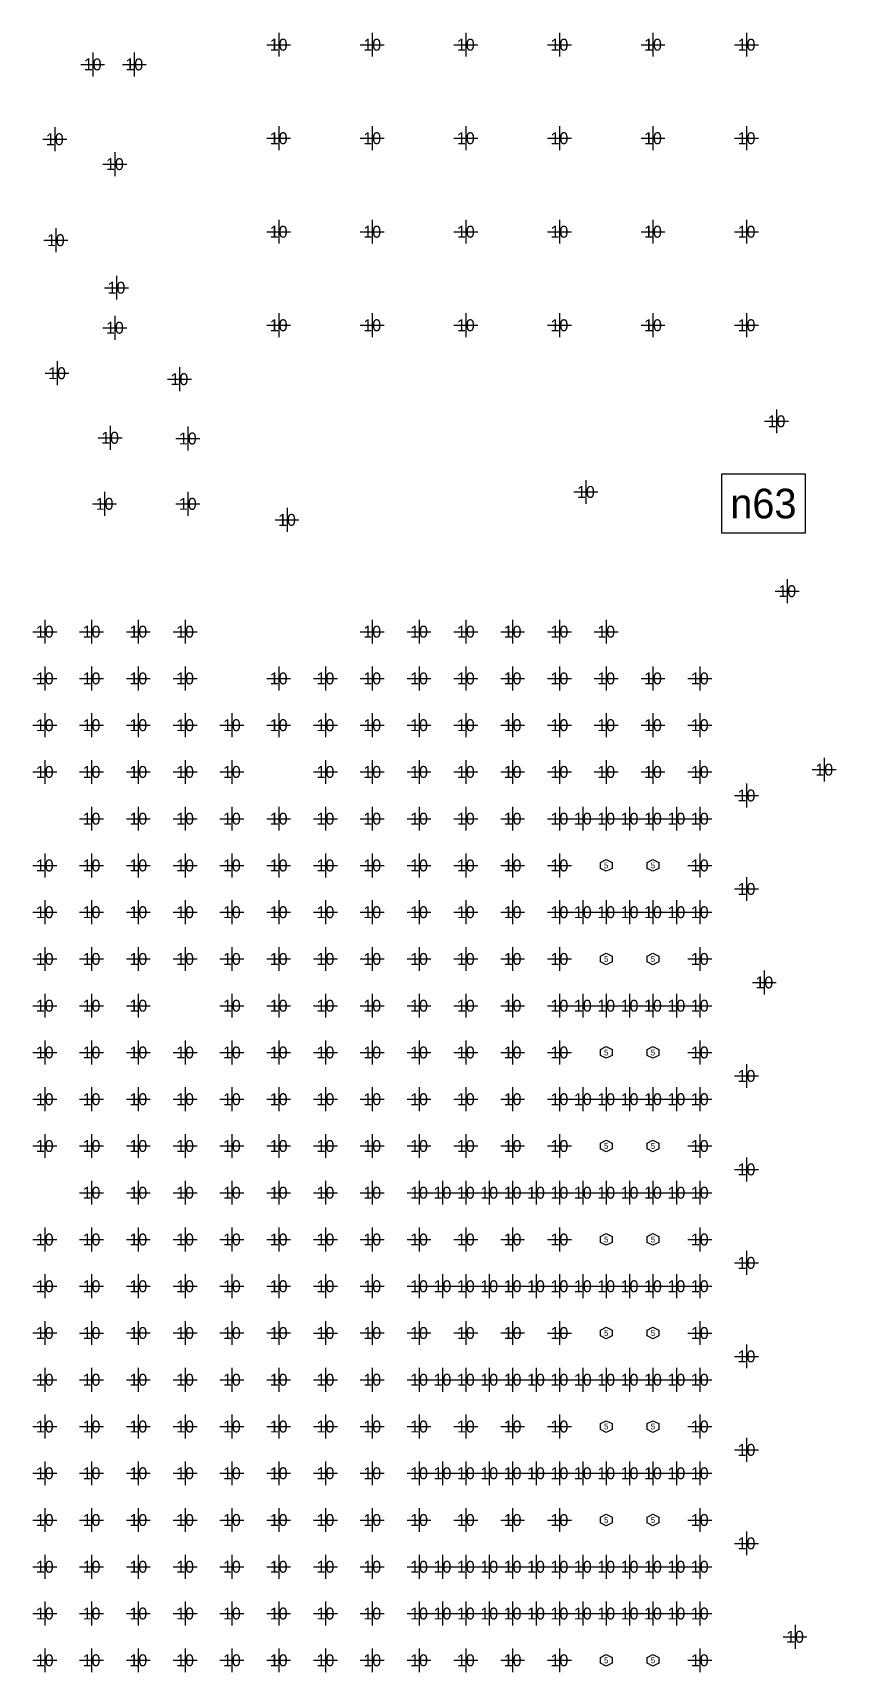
# Model space of a CAD drawing. Extents: x -13164 to 30582, y -10288 to 18382.
# Drawn here: x 4976 to 5652, y 6232 to 7612 of the extents above; entities that cross this region are included whole.
import ezdxf
from ezdxf.enums import TextEntityAlignment as Align

# ---------------------------------------------------------------- set-up
doc = ezdxf.new("R2010")
doc.units = 0
for name, color, linetype in [('MA_NCBACKDRILL-18-15', 140, 'CONTINUOUS'), ('MA_NCBACKDRILL-18-5', 212, 'CONTINUOUS'), ('MA_NCLEGEND-1-18', 7, 'CONTINUOUS'), ('MA_NCLEGEND-1-2', 12, 'CONTINUOUS')]:
    doc.layers.add(name, color=color, linetype=linetype)

# ---------------------------------------------------------------- blocks, each defined once
blk = doc.blocks.new('FIGURE_HEX')
blk.add_lwpolyline([(-0.5, 0), (-0.25, 0.5), (0.25, 0.5), (0.5, 0), (0.25, -0.5), (-0.25, -0.5)], close=True)
blk = doc.blocks.new('FIGURE_CROSS')
for points in [[(-0.5, 0), (0.5, 0)], [(0, 0.5), (0, -0.5)]]:
    blk.add_lwpolyline(points)
blk = doc.blocks.new('FIGURE_SQUARE')
blk.add_lwpolyline([(-0.5, -0.5), (-0.5, 0.5), (0.5, 0.5), (0.5, -0.5)], close=True)

msp = doc.modelspace()

# ---------------------------------------------------------------- block references
at = {"layer": 'MA_NCBACKDRILL-18-15', "xscale": 20.079, "yscale": 20.079}
for p in [(5104.33, 7107.874), (5064.96, 7068.505), (5104.33, 7068.505), (5064.96, 7029.135), (5104.33, 6911.025), (5143.7, 6911.025), (5104.33, 6871.654), (5143.7, 6871.654)]:
    msp.add_blockref('FIGURE_CROSS', p, dxfattribs=at)
at = {"layer": 'MA_NCBACKDRILL-18-5', "xscale": 20.079, "yscale": 20.079}
for p in [(5340.551, 6596.064), (5379.921, 6596.064), (5340.551, 6517.324), (5379.921, 6517.324), (5340.551, 6438.584), (5379.921, 6438.584), (5340.551, 6359.844), (5379.921, 6359.844)]:
    msp.add_blockref('FIGURE_CROSS', p, dxfattribs=at)
at = {"layer": 'MA_NCLEGEND-1-18'}
for name, p, xscale, yscale in [('FIGURE_CROSS', (5183.07, 7602.118), 20.079, 20.079), ('FIGURE_CROSS', (5261.81, 7602.118), 20.079, 20.079), ('FIGURE_CROSS', (5340.55, 7602.118), 20.079, 20.079), ('FIGURE_CROSS', (5419.29, 7602.118), 20.079, 20.079), ('FIGURE_CROSS', (5498.03, 7602.118), 20.079, 20.079), ('FIGURE_CROSS', (5576.774, 7602.118), 20.079, 20.079), ('FIGURE_CROSS', (5026.571, 7585.512), 20.079, 20.079), ('FIGURE_CROSS', (5061.571, 7585.512), 20.079, 20.079), ('FIGURE_CROSS', (4994.686, 7522.512), 20.079, 20.079), ('FIGURE_CROSS', (5183.07, 7523.378), 20.079, 20.079), ('FIGURE_CROSS', (5261.81, 7523.378), 20.079, 20.079), ('FIGURE_CROSS', (5340.55, 7523.378), 20.079, 20.079), ('FIGURE_CROSS', (5419.29, 7523.378), 20.079, 20.079), ('FIGURE_CROSS', (5498.03, 7523.378), 20.079, 20.079), ('FIGURE_CROSS', (5576.774, 7523.378), 20.079, 20.079), ('FIGURE_CROSS', (5045.275, 7501.575), 20.079, 20.079), ('FIGURE_CROSS', (5183.07, 7444.638), 20.079, 20.079), ('FIGURE_CROSS', (5261.81, 7444.638), 20.079, 20.079), ('FIGURE_CROSS', (5340.55, 7444.638), 20.079, 20.079), ('FIGURE_CROSS', (5419.29, 7444.638), 20.079, 20.079), ('FIGURE_CROSS', (5498.03, 7444.638), 20.079, 20.079), ('FIGURE_CROSS', (5576.774, 7444.638), 20.079, 20.079), ('FIGURE_CROSS', (4995.571, 7437.512), 20.079, 20.079), ('FIGURE_CROSS', (5046.571, 7397.512), 20.079, 20.079), ('FIGURE_CROSS', (5045.275, 7363.78), 20.079, 20.079), ('FIGURE_CROSS', (5183.07, 7365.898), 20.079, 20.079), ('FIGURE_CROSS', (5261.81, 7365.898), 20.079, 20.079), ('FIGURE_CROSS', (5340.55, 7365.898), 20.079, 20.079), ('FIGURE_CROSS', (5419.29, 7365.898), 20.079, 20.079), ('FIGURE_CROSS', (5498.03, 7365.898), 20.079, 20.079), ('FIGURE_CROSS', (5576.774, 7365.898), 20.079, 20.079), ('FIGURE_CROSS', (4996.571, 7325.512), 20.079, 20.079), ('FIGURE_CROSS', (5099.571, 7320.512), 20.079, 20.079), ('FIGURE_CROSS', (5602, 7285), 20.079, 20.079), ('FIGURE_CROSS', (5041.191, 7271.112), 20.079, 20.079), ('FIGURE_CROSS', (5106.571, 7270.512), 20.079, 20.079), ('FIGURE_CROSS', (5441.571, 7225.512), 20.079, 20.079), ('FIGURE_SQUARE', (5590.941, 7215.752), 70.079, 50), ('FIGURE_CROSS', (5036.571, 7215.512), 20.079, 20.079), ('FIGURE_CROSS', (5106.571, 7215.512), 20.079, 20.079), ('FIGURE_CROSS', (5190.071, 7202.012), 20.079, 20.079), ('FIGURE_CROSS', (5611, 7142), 20.079, 20.079), ('FIGURE_CROSS', (4986.22, 7107.874), 20.079, 20.079), ('FIGURE_CROSS', (5025.59, 7107.874), 20.079, 20.079), ('FIGURE_CROSS', (5064.961, 7107.874), 20.079, 20.079), ('FIGURE_CROSS', (5104.33, 7107.874), 20.079, 20.079), ('FIGURE_CROSS', (5261.811, 7107.874), 20.079, 20.079), ('FIGURE_CROSS', (5301.181, 7107.875), 20.079, 20.079), ('FIGURE_CROSS', (5340.551, 7107.875), 20.079, 20.079), ('FIGURE_CROSS', (5379.921, 7107.875), 20.079, 20.079), ('FIGURE_CROSS', (5419.291, 7107.875), 20.079, 20.079), ('FIGURE_CROSS', (5458.661, 7107.874), 20.079, 20.079), ('FIGURE_CROSS', (4986.22, 7068.504), 20.079, 20.079), ('FIGURE_CROSS', (5025.59, 7068.505), 20.079, 20.079), ('FIGURE_CROSS', (5064.96, 7068.505), 20.079, 20.079), ('FIGURE_CROSS', (5104.33, 7068.505), 20.079, 20.079), ('FIGURE_CROSS', (5183.071, 7068.505), 20.079, 20.079), ('FIGURE_CROSS', (5222.441, 7068.505), 20.079, 20.079), ('FIGURE_CROSS', (5261.811, 7068.505), 20.079, 20.079), ('FIGURE_CROSS', (5301.181, 7068.505), 20.079, 20.079), ('FIGURE_CROSS', (5340.551, 7068.505), 20.079, 20.079), ('FIGURE_CROSS', (5379.921, 7068.504), 20.079, 20.079), ('FIGURE_CROSS', (5419.291, 7068.505), 20.079, 20.079), ('FIGURE_CROSS', (5458.661, 7068.505), 20.079, 20.079), ('FIGURE_CROSS', (5498.031, 7068.504), 20.079, 20.079), ('FIGURE_CROSS', (5537.402, 7068.5), 20.079, 20.079), ('FIGURE_CROSS', (4986.22, 7029.135), 20.079, 20.079), ('FIGURE_CROSS', (5025.59, 7029.135), 20.079, 20.079), ('FIGURE_CROSS', (5064.96, 7029.135), 20.079, 20.079), ('FIGURE_CROSS', (5104.331, 7029.134), 20.079, 20.079), ('FIGURE_CROSS', (5143.7, 7029.135), 20.079, 20.079), ('FIGURE_CROSS', (5183.071, 7029.135), 20.079, 20.079), ('FIGURE_CROSS', (5222.441, 7029.135), 20.079, 20.079), ('FIGURE_CROSS', (5261.811, 7029.135), 20.079, 20.079), ('FIGURE_CROSS', (5301.181, 7029.135), 20.079, 20.079), ('FIGURE_CROSS', (5340.551, 7029.135), 20.079, 20.079), ('FIGURE_CROSS', (5379.921, 7029.135), 20.079, 20.079), ('FIGURE_CROSS', (5419.291, 7029.135), 20.079, 20.079), ('FIGURE_CROSS', (5458.661, 7029.135), 20.079, 20.079), ('FIGURE_CROSS', (5498.031, 7029.135), 20.079, 20.079), ('FIGURE_CROSS', (5537.402, 7029.13), 20.079, 20.079), ('FIGURE_CROSS', (4986.22, 6989.764), 20.079, 20.079), ('FIGURE_CROSS', (5025.591, 6989.764), 20.079, 20.079), ('FIGURE_CROSS', (5064.96, 6989.764), 20.079, 20.079), ('FIGURE_CROSS', (5104.33, 6989.764), 20.079, 20.079), ('FIGURE_CROSS', (5143.7, 6989.764), 20.079, 20.079), ('FIGURE_CROSS', (5222.441, 6989.764), 20.079, 20.079), ('FIGURE_CROSS', (5261.811, 6989.765), 20.079, 20.079), ('FIGURE_CROSS', (5301.181, 6989.765), 20.079, 20.079), ('FIGURE_CROSS', (5340.551, 6989.765), 20.079, 20.079), ('FIGURE_CROSS', (5379.921, 6989.764), 20.079, 20.079), ('FIGURE_CROSS', (5419.291, 6989.764), 20.079, 20.079), ('FIGURE_CROSS', (5458.661, 6989.764), 20.079, 20.079), ('FIGURE_CROSS', (5498.031, 6989.764), 20.079, 20.079), ('FIGURE_CROSS', (5537.402, 6989.764), 20.079, 20.079), ('FIGURE_CROSS', (5642.151, 6991.682), 20.079, 20.079), ('FIGURE_CROSS', (5576.711, 6969.952), 20.079, 20.079), ('FIGURE_CROSS', (5025.59, 6950.395), 20.079, 20.079), ('FIGURE_CROSS', (5064.96, 6950.395), 20.079, 20.079), ('FIGURE_CROSS', (5104.33, 6950.395), 20.079, 20.079), ('FIGURE_CROSS', (5143.7, 6950.395), 20.079, 20.079), ('FIGURE_CROSS', (5183.071, 6950.395), 20.079, 20.079), ('FIGURE_CROSS', (5222.441, 6950.395), 20.079, 20.079), ('FIGURE_CROSS', (5261.811, 6950.395), 20.079, 20.079), ('FIGURE_CROSS', (5301.181, 6950.395), 20.079, 20.079), ('FIGURE_CROSS', (5340.551, 6950.394), 20.079, 20.079), ('FIGURE_CROSS', (5379.921, 6950.394), 20.079, 20.079), ('FIGURE_CROSS', (5419.291, 6950.392), 20.079, 20.079), ('FIGURE_CROSS', (5438.976, 6950.394), 20.079, 20.079), ('FIGURE_CROSS', (5458.661, 6950.392), 20.079, 20.079), ('FIGURE_CROSS', (5478.346, 6950.394), 20.079, 20.079), ('FIGURE_CROSS', (5498.031, 6950.392), 20.079, 20.079), ('FIGURE_CROSS', (5517.716, 6950.394), 20.079, 20.079), ('FIGURE_CROSS', (5537.401, 6950.392), 20.079, 20.079), ('FIGURE_CROSS', (4986.22, 6911.025), 20.079, 20.079), ('FIGURE_CROSS', (5025.59, 6911.025), 20.079, 20.079), ('FIGURE_CROSS', (5064.961, 6911.024), 20.079, 20.079), ('FIGURE_CROSS', (5104.33, 6911.025), 20.079, 20.079), ('FIGURE_CROSS', (5143.7, 6911.025), 20.079, 20.079), ('FIGURE_CROSS', (5183.071, 6911.025), 20.079, 20.079), ('FIGURE_CROSS', (5222.441, 6911.025), 20.079, 20.079), ('FIGURE_CROSS', (5261.811, 6911.025), 20.079, 20.079), ('FIGURE_CROSS', (5301.181, 6911.025), 20.079, 20.079), ('FIGURE_CROSS', (5340.551, 6911.025), 20.079, 20.079), ('FIGURE_CROSS', (5379.921, 6911.024), 20.079, 20.079), ('FIGURE_CROSS', (5419.291, 6911.022), 20.079, 20.079), ('FIGURE_CROSS', (5537.401, 6911.022), 20.079, 20.079), ('FIGURE_CROSS', (5576.711, 6891.232), 20.079, 20.079), ('FIGURE_CROSS', (4986.22, 6871.654), 20.079, 20.079), ('FIGURE_CROSS', (5025.59, 6871.654), 20.079, 20.079), ('FIGURE_CROSS', (5064.96, 6871.654), 20.079, 20.079), ('FIGURE_CROSS', (5104.33, 6871.654), 20.079, 20.079), ('FIGURE_CROSS', (5143.7, 6871.654), 20.079, 20.079), ('FIGURE_CROSS', (5183.071, 6871.654), 20.079, 20.079), ('FIGURE_CROSS', (5222.441, 6871.655), 20.079, 20.079), ('FIGURE_CROSS', (5261.811, 6871.655), 20.079, 20.079), ('FIGURE_CROSS', (5301.181, 6871.655), 20.079, 20.079), ('FIGURE_CROSS', (5340.551, 6871.654), 20.079, 20.079), ('FIGURE_CROSS', (5379.921, 6871.654), 20.079, 20.079), ('FIGURE_CROSS', (5419.291, 6871.652), 20.079, 20.079), ('FIGURE_CROSS', (5438.976, 6871.654), 20.079, 20.079), ('FIGURE_CROSS', (5458.661, 6871.652), 20.079, 20.079), ('FIGURE_CROSS', (5478.346, 6871.654), 20.079, 20.079), ('FIGURE_CROSS', (5498.031, 6871.652), 20.079, 20.079), ('FIGURE_CROSS', (5517.716, 6871.654), 20.079, 20.079), ('FIGURE_CROSS', (5537.401, 6871.652), 20.079, 20.079), ('FIGURE_CROSS', (4986.22, 6832.285), 20.079, 20.079), ('FIGURE_CROSS', (5025.59, 6832.285), 20.079, 20.079), ('FIGURE_CROSS', (5064.96, 6832.285), 20.079, 20.079), ('FIGURE_CROSS', (5104.33, 6832.285), 20.079, 20.079), ('FIGURE_CROSS', (5143.7, 6832.285), 20.079, 20.079), ('FIGURE_CROSS', (5183.071, 6832.285), 20.079, 20.079), ('FIGURE_CROSS', (5222.441, 6832.285), 20.079, 20.079), ('FIGURE_CROSS', (5261.811, 6832.285), 20.079, 20.079), ('FIGURE_CROSS', (5301.181, 6832.284), 20.079, 20.079), ('FIGURE_CROSS', (5340.551, 6832.284), 20.079, 20.079), ('FIGURE_CROSS', (5379.921, 6832.284), 20.079, 20.079), ('FIGURE_CROSS', (5419.291, 6832.282), 20.079, 20.079), ('FIGURE_CROSS', (5537.401, 6832.282), 20.079, 20.079), ('FIGURE_CROSS', (5591.711, 6812.512), 20.079, 20.079), ('FIGURE_CROSS', (4986.22, 6792.915), 20.079, 20.079), ('FIGURE_CROSS', (5025.591, 6792.914), 20.079, 20.079), ('FIGURE_CROSS', (5064.96, 6792.915), 20.079, 20.079), ('FIGURE_CROSS', (5143.701, 6792.915), 20.079, 20.079), ('FIGURE_CROSS', (5183.071, 6792.915), 20.079, 20.079), ('FIGURE_CROSS', (5222.441, 6792.915), 20.079, 20.079), ('FIGURE_CROSS', (5261.811, 6792.915), 20.079, 20.079), ('FIGURE_CROSS', (5301.181, 6792.914), 20.079, 20.079), ('FIGURE_CROSS', (5340.551, 6792.915), 20.079, 20.079), ('FIGURE_CROSS', (5379.921, 6792.915), 20.079, 20.079), ('FIGURE_CROSS', (5419.291, 6792.912), 20.079, 20.079), ('FIGURE_CROSS', (5438.976, 6792.914), 20.079, 20.079), ('FIGURE_CROSS', (5458.661, 6792.912), 20.079, 20.079), ('FIGURE_CROSS', (5478.346, 6792.914), 20.079, 20.079), ('FIGURE_CROSS', (5498.031, 6792.912), 20.079, 20.079), ('FIGURE_CROSS', (5517.716, 6792.914), 20.079, 20.079), ('FIGURE_CROSS', (5537.401, 6792.912), 20.079, 20.079), ('FIGURE_CROSS', (4986.22, 6753.544), 20.079, 20.079), ('FIGURE_CROSS', (5025.59, 6753.544), 20.079, 20.079), ('FIGURE_CROSS', (5064.96, 6753.544), 20.079, 20.079), ('FIGURE_CROSS', (5104.331, 6753.545), 20.079, 20.079), ('FIGURE_CROSS', (5143.701, 6753.544), 20.079, 20.079), ('FIGURE_CROSS', (5183.071, 6753.544), 20.079, 20.079), ('FIGURE_CROSS', (5222.441, 6753.544), 20.079, 20.079), ('FIGURE_CROSS', (5261.811, 6753.544), 20.079, 20.079), ('FIGURE_CROSS', (5301.181, 6753.545), 20.079, 20.079), ('FIGURE_CROSS', (5340.551, 6753.545), 20.079, 20.079), ('FIGURE_CROSS', (5379.921, 6753.545), 20.079, 20.079), ('FIGURE_CROSS', (5419.291, 6753.542), 20.079, 20.079), ('FIGURE_CROSS', (5537.401, 6753.542), 20.079, 20.079), ('FIGURE_CROSS', (5576.711, 6733.792), 20.079, 20.079), ('FIGURE_CROSS', (4986.22, 6714.175), 20.079, 20.079), ('FIGURE_CROSS', (5025.59, 6714.175), 20.079, 20.079), ('FIGURE_CROSS', (5064.96, 6714.175), 20.079, 20.079), ('FIGURE_CROSS', (5104.331, 6714.175), 20.079, 20.079), ('FIGURE_CROSS', (5143.701, 6714.175), 20.079, 20.079), ('FIGURE_CROSS', (5183.071, 6714.175), 20.079, 20.079), ('FIGURE_CROSS', (5222.441, 6714.174), 20.079, 20.079), ('FIGURE_CROSS', (5261.811, 6714.175), 20.079, 20.079), ('FIGURE_CROSS', (5301.181, 6714.174), 20.079, 20.079), ('FIGURE_CROSS', (5340.551, 6714.175), 20.079, 20.079), ('FIGURE_CROSS', (5379.921, 6714.175), 20.079, 20.079), ('FIGURE_CROSS', (5419.291, 6714.172), 20.079, 20.079), ('FIGURE_CROSS', (5438.976, 6714.174), 20.079, 20.079), ('FIGURE_CROSS', (5458.661, 6714.172), 20.079, 20.079), ('FIGURE_CROSS', (5478.346, 6714.174), 20.079, 20.079), ('FIGURE_CROSS', (5498.031, 6714.172), 20.079, 20.079), ('FIGURE_CROSS', (5517.716, 6714.174), 20.079, 20.079), ('FIGURE_CROSS', (5537.401, 6714.172), 20.079, 20.079), ('FIGURE_CROSS', (4986.22, 6674.805), 20.079, 20.079), ('FIGURE_CROSS', (5025.59, 6674.805), 20.079, 20.079), ('FIGURE_CROSS', (5064.96, 6674.805), 20.079, 20.079), ('FIGURE_CROSS', (5104.331, 6674.804), 20.079, 20.079), ('FIGURE_CROSS', (5143.701, 6674.804), 20.079, 20.079), ('FIGURE_CROSS', (5183.071, 6674.805), 20.079, 20.079), ('FIGURE_CROSS', (5222.441, 6674.804), 20.079, 20.079), ('FIGURE_CROSS', (5261.811, 6674.805), 20.079, 20.079), ('FIGURE_CROSS', (5301.181, 6674.804), 20.079, 20.079), ('FIGURE_CROSS', (5340.551, 6674.805), 20.079, 20.079), ('FIGURE_CROSS', (5379.921, 6674.805), 20.079, 20.079), ('FIGURE_CROSS', (5419.291, 6674.802), 20.079, 20.079), ('FIGURE_CROSS', (5537.401, 6674.802), 20.079, 20.079), ('FIGURE_CROSS', (5576.711, 6655.072), 20.079, 20.079), ('FIGURE_CROSS', (5025.591, 6635.435), 20.079, 20.079), ('FIGURE_CROSS', (5064.961, 6635.435), 20.079, 20.079), ('FIGURE_CROSS', (5104.331, 6635.435), 20.079, 20.079), ('FIGURE_CROSS', (5143.701, 6635.434), 20.079, 20.079), ('FIGURE_CROSS', (5183.07, 6635.435), 20.079, 20.079), ('FIGURE_CROSS', (5222.441, 6635.434), 20.079, 20.079), ('FIGURE_CROSS', (5261.81, 6635.435), 20.079, 20.079), ('FIGURE_CROSS', (5301.181, 6635.435), 20.079, 20.079), ('FIGURE_CROSS', (5320.866, 6635.434), 20.079, 20.079), ('FIGURE_CROSS', (5340.551, 6635.434), 20.079, 20.079), ('FIGURE_CROSS', (5360.236, 6635.434), 20.079, 20.079), ('FIGURE_CROSS', (5379.921, 6635.434), 20.079, 20.079), ('FIGURE_CROSS', (5399.606, 6635.434), 20.079, 20.079), ('FIGURE_CROSS', (5419.291, 6635.434), 20.079, 20.079), ('FIGURE_CROSS', (5438.976, 6635.434), 20.079, 20.079), ('FIGURE_CROSS', (5458.661, 6635.432), 20.079, 20.079), ('FIGURE_CROSS', (5478.346, 6635.434), 20.079, 20.079), ('FIGURE_CROSS', (5498.031, 6635.432), 20.079, 20.079), ('FIGURE_CROSS', (5517.716, 6635.434), 20.079, 20.079), ('FIGURE_CROSS', (5537.401, 6635.432), 20.079, 20.079), ('FIGURE_CROSS', (4986.22, 6596.064), 20.079, 20.079), ('FIGURE_CROSS', (5025.591, 6596.064), 20.079, 20.079), ('FIGURE_CROSS', (5064.961, 6596.064), 20.079, 20.079), ('FIGURE_CROSS', (5104.331, 6596.064), 20.079, 20.079), ('FIGURE_CROSS', (5143.7, 6596.065), 20.079, 20.079), ('FIGURE_CROSS', (5183.07, 6596.065), 20.079, 20.079), ('FIGURE_CROSS', (5222.441, 6596.063), 20.079, 20.079), ('FIGURE_CROSS', (5261.81, 6596.065), 20.079, 20.079), ('FIGURE_CROSS', (5301.181, 6596.065), 20.079, 20.079), ('FIGURE_CROSS', (5340.551, 6596.064), 20.079, 20.079), ('FIGURE_CROSS', (5379.921, 6596.064), 20.079, 20.079), ('FIGURE_CROSS', (5419.291, 6596.062), 20.079, 20.079), ('FIGURE_CROSS', (5537.401, 6596.062), 20.079, 20.079), ('FIGURE_CROSS', (5576.711, 6576.352), 20.079, 20.079), ('FIGURE_CROSS', (4986.22, 6556.693), 20.079, 20.079), ('FIGURE_CROSS', (5025.591, 6556.694), 20.079, 20.079), ('FIGURE_CROSS', (5064.961, 6556.693), 20.079, 20.079), ('FIGURE_CROSS', (5104.331, 6556.694), 20.079, 20.079), ('FIGURE_CROSS', (5143.701, 6556.693), 20.079, 20.079), ('FIGURE_CROSS', (5183.07, 6556.695), 20.079, 20.079), ('FIGURE_CROSS', (5222.441, 6556.693), 20.079, 20.079), ('FIGURE_CROSS', (5261.81, 6556.695), 20.079, 20.079), ('FIGURE_CROSS', (5301.181, 6556.694), 20.079, 20.079), ('FIGURE_CROSS', (5320.866, 6556.694), 20.079, 20.079), ('FIGURE_CROSS', (5340.551, 6556.693), 20.079, 20.079), ('FIGURE_CROSS', (5360.236, 6556.694), 20.079, 20.079), ('FIGURE_CROSS', (5379.921, 6556.693), 20.079, 20.079), ('FIGURE_CROSS', (5399.606, 6556.694), 20.079, 20.079), ('FIGURE_CROSS', (5419.291, 6556.692), 20.079, 20.079), ('FIGURE_CROSS', (5438.976, 6556.694), 20.079, 20.079), ('FIGURE_CROSS', (5458.661, 6556.692), 20.079, 20.079), ('FIGURE_CROSS', (5478.346, 6556.694), 20.079, 20.079), ('FIGURE_CROSS', (5498.031, 6556.692), 20.079, 20.079), ('FIGURE_CROSS', (5517.716, 6556.694), 20.079, 20.079), ('FIGURE_CROSS', (5537.401, 6556.692), 20.079, 20.079), ('FIGURE_CROSS', (4986.22, 6517.325), 20.079, 20.079), ('FIGURE_CROSS', (5025.591, 6517.323), 20.079, 20.079), ('FIGURE_CROSS', (5064.96, 6517.325), 20.079, 20.079), ('FIGURE_CROSS', (5104.331, 6517.324), 20.079, 20.079), ('FIGURE_CROSS', (5143.7, 6517.325), 20.079, 20.079), ('FIGURE_CROSS', (5183.07, 6517.325), 20.079, 20.079), ('FIGURE_CROSS', (5222.441, 6517.323), 20.079, 20.079), ('FIGURE_CROSS', (5261.81, 6517.325), 20.079, 20.079), ('FIGURE_CROSS', (5301.181, 6517.324), 20.079, 20.079), ('FIGURE_CROSS', (5340.551, 6517.324), 20.079, 20.079), ('FIGURE_CROSS', (5379.921, 6517.324), 20.079, 20.079), ('FIGURE_CROSS', (5419.291, 6517.322), 20.079, 20.079), ('FIGURE_CROSS', (5537.401, 6517.322), 20.079, 20.079), ('FIGURE_CROSS', (5576.711, 6497.632), 20.079, 20.079), ('FIGURE_CROSS', (4986.22, 6477.953), 20.079, 20.079), ('FIGURE_CROSS', (5025.59, 6477.955), 20.079, 20.079), ('FIGURE_CROSS', (5064.96, 6477.955), 20.079, 20.079), ('FIGURE_CROSS', (5104.331, 6477.954), 20.079, 20.079), ('FIGURE_CROSS', (5143.701, 6477.953), 20.079, 20.079), ('FIGURE_CROSS', (5183.07, 6477.955), 20.079, 20.079), ('FIGURE_CROSS', (5222.44, 6477.955), 20.079, 20.079), ('FIGURE_CROSS', (5261.81, 6477.955), 20.079, 20.079), ('FIGURE_CROSS', (5301.181, 6477.953), 20.079, 20.079), ('FIGURE_CROSS', (5320.866, 6477.954), 20.079, 20.079), ('FIGURE_CROSS', (5340.551, 6477.953), 20.079, 20.079), ('FIGURE_CROSS', (5360.236, 6477.954), 20.079, 20.079), ('FIGURE_CROSS', (5379.921, 6477.953), 20.079, 20.079), ('FIGURE_CROSS', (5399.606, 6477.954), 20.079, 20.079), ('FIGURE_CROSS', (5419.291, 6477.952), 20.079, 20.079), ('FIGURE_CROSS', (5438.976, 6477.954), 20.079, 20.079), ('FIGURE_CROSS', (5458.661, 6477.953), 20.079, 20.079), ('FIGURE_CROSS', (5478.346, 6477.954), 20.079, 20.079), ('FIGURE_CROSS', (5498.031, 6477.953), 20.079, 20.079), ('FIGURE_CROSS', (5517.716, 6477.954), 20.079, 20.079), ('FIGURE_CROSS', (5537.401, 6477.952), 20.079, 20.079), ('FIGURE_CROSS', (4986.22, 6438.585), 20.079, 20.079), ('FIGURE_CROSS', (5025.59, 6438.585), 20.079, 20.079), ('FIGURE_CROSS', (5064.96, 6438.585), 20.079, 20.079), ('FIGURE_CROSS', (5104.331, 6438.583), 20.079, 20.079), ('FIGURE_CROSS', (5143.7, 6438.585), 20.079, 20.079), ('FIGURE_CROSS', (5183.07, 6438.585), 20.079, 20.079), ('FIGURE_CROSS', (5222.44, 6438.585), 20.079, 20.079), ('FIGURE_CROSS', (5261.81, 6438.585), 20.079, 20.079), ('FIGURE_CROSS', (5301.181, 6438.583), 20.079, 20.079), ('FIGURE_CROSS', (5340.551, 6438.584), 20.079, 20.079), ('FIGURE_CROSS', (5379.921, 6438.584), 20.079, 20.079), ('FIGURE_CROSS', (5419.291, 6438.582), 20.079, 20.079), ('FIGURE_CROSS', (5537.401, 6438.582), 20.079, 20.079), ('FIGURE_CROSS', (5576.711, 6418.912), 20.079, 20.079), ('FIGURE_CROSS', (4986.22, 6399.213), 20.079, 20.079), ('FIGURE_CROSS', (5025.59, 6399.215), 20.079, 20.079), ('FIGURE_CROSS', (5064.96, 6399.215), 20.079, 20.079), ('FIGURE_CROSS', (5104.331, 6399.214), 20.079, 20.079), ('FIGURE_CROSS', (5143.701, 6399.213), 20.079, 20.079), ('FIGURE_CROSS', (5183.071, 6399.213), 20.079, 20.079), ('FIGURE_CROSS', (5222.441, 6399.213), 20.079, 20.079), ('FIGURE_CROSS', (5261.811, 6399.214), 20.079, 20.079), ('FIGURE_CROSS', (5301.181, 6399.213), 20.079, 20.079), ('FIGURE_CROSS', (5320.866, 6399.214), 20.079, 20.079), ('FIGURE_CROSS', (5340.551, 6399.213), 20.079, 20.079), ('FIGURE_CROSS', (5360.236, 6399.214), 20.079, 20.079), ('FIGURE_CROSS', (5379.921, 6399.213), 20.079, 20.079), ('FIGURE_CROSS', (5399.606, 6399.214), 20.079, 20.079), ('FIGURE_CROSS', (5419.291, 6399.212), 20.079, 20.079), ('FIGURE_CROSS', (5438.976, 6399.214), 20.079, 20.079), ('FIGURE_CROSS', (5458.661, 6399.212), 20.079, 20.079), ('FIGURE_CROSS', (5478.346, 6399.214), 20.079, 20.079), ('FIGURE_CROSS', (5498.031, 6399.212), 20.079, 20.079), ('FIGURE_CROSS', (5517.716, 6399.214), 20.079, 20.079), ('FIGURE_CROSS', (5537.401, 6399.212), 20.079, 20.079), ('FIGURE_CROSS', (4986.22, 6359.845), 20.079, 20.079), ('FIGURE_CROSS', (5025.59, 6359.845), 20.079, 20.079), ('FIGURE_CROSS', (5064.96, 6359.845), 20.079, 20.079), ('FIGURE_CROSS', (5104.331, 6359.843), 20.079, 20.079), ('FIGURE_CROSS', (5143.701, 6359.843), 20.079, 20.079), ('FIGURE_CROSS', (5183.071, 6359.843), 20.079, 20.079), ('FIGURE_CROSS', (5222.441, 6359.843), 20.079, 20.079), ('FIGURE_CROSS', (5261.811, 6359.843), 20.079, 20.079), ('FIGURE_CROSS', (5301.181, 6359.843), 20.079, 20.079), ('FIGURE_CROSS', (5340.551, 6359.844), 20.079, 20.079), ('FIGURE_CROSS', (5379.921, 6359.844), 20.079, 20.079), ('FIGURE_CROSS', (5419.291, 6359.81), 20.079, 20.079), ('FIGURE_CROSS', (5537.401, 6359.842), 20.079, 20.079), ('FIGURE_CROSS', (5576.711, 6340.192), 20.079, 20.079), ('FIGURE_CROSS', (4986.22, 6320.475), 20.079, 20.079), ('FIGURE_CROSS', (5025.59, 6320.475), 20.079, 20.079), ('FIGURE_CROSS', (5064.96, 6320.475), 20.079, 20.079), ('FIGURE_CROSS', (5104.331, 6320.474), 20.079, 20.079), ('FIGURE_CROSS', (5143.701, 6320.473), 20.079, 20.079), ('FIGURE_CROSS', (5183.07, 6320.475), 20.079, 20.079), ('FIGURE_CROSS', (5222.44, 6320.475), 20.079, 20.079), ('FIGURE_CROSS', (5261.811, 6320.473), 20.079, 20.079), ('FIGURE_CROSS', (5301.181, 6320.473), 20.079, 20.079), ('FIGURE_CROSS', (5320.866, 6320.474), 20.079, 20.079), ('FIGURE_CROSS', (5340.551, 6320.473), 20.079, 20.079), ('FIGURE_CROSS', (5360.236, 6320.474), 20.079, 20.079), ('FIGURE_CROSS', (5379.921, 6320.473), 20.079, 20.079), ('FIGURE_CROSS', (5399.606, 6320.474), 20.079, 20.079), ('FIGURE_CROSS', (5419.291, 6320.472), 20.079, 20.079), ('FIGURE_CROSS', (5438.976, 6320.474), 20.079, 20.079), ('FIGURE_CROSS', (5458.661, 6320.472), 20.079, 20.079), ('FIGURE_CROSS', (5478.346, 6320.474), 20.079, 20.079), ('FIGURE_CROSS', (5498.031, 6320.472), 20.079, 20.079), ('FIGURE_CROSS', (5517.716, 6320.474), 20.079, 20.079), ('FIGURE_CROSS', (5537.401, 6320.472), 20.079, 20.079), ('FIGURE_CROSS', (4986.22, 6281.104), 20.079, 20.079), ('FIGURE_CROSS', (5025.59, 6281.104), 20.079, 20.079), ('FIGURE_CROSS', (5064.96, 6281.104), 20.079, 20.079), ('FIGURE_CROSS', (5104.331, 6281.103), 20.079, 20.079), ('FIGURE_CROSS', (5143.7, 6281.105), 20.079, 20.079), ('FIGURE_CROSS', (5183.07, 6281.105), 20.079, 20.079), ('FIGURE_CROSS', (5222.441, 6281.103), 20.079, 20.079), ('FIGURE_CROSS', (5261.811, 6281.103), 20.079, 20.079), ('FIGURE_CROSS', (5301.181, 6281.103), 20.079, 20.079), ('FIGURE_CROSS', (5320.866, 6281.104), 20.079, 20.079), ('FIGURE_CROSS', (5340.551, 6281.103), 20.079, 20.079), ('FIGURE_CROSS', (5360.236, 6281.104), 20.079, 20.079), ('FIGURE_CROSS', (5379.921, 6281.103), 20.079, 20.079), ('FIGURE_CROSS', (5399.606, 6281.104), 20.079, 20.079), ('FIGURE_CROSS', (5419.291, 6281.102), 20.079, 20.079), ('FIGURE_CROSS', (5438.976, 6281.104), 20.079, 20.079), ('FIGURE_CROSS', (5458.661, 6281.102), 20.079, 20.079), ('FIGURE_CROSS', (5478.346, 6281.104), 20.079, 20.079), ('FIGURE_CROSS', (5498.031, 6281.102), 20.079, 20.079), ('FIGURE_CROSS', (5517.716, 6281.104), 20.079, 20.079), ('FIGURE_CROSS', (5537.401, 6281.102), 20.079, 20.079), ('FIGURE_CROSS', (5617.571, 6261.512), 20.079, 20.079), ('FIGURE_CROSS', (4986.22, 6241.733), 20.079, 20.079), ('FIGURE_CROSS', (5025.589, 6241.734), 20.079, 20.079), ('FIGURE_CROSS', (5064.961, 6241.733), 20.079, 20.079), ('FIGURE_CROSS', (5104.329, 6241.734), 20.079, 20.079), ('FIGURE_CROSS', (5143.701, 6241.733), 20.079, 20.079), ('FIGURE_CROSS', (5183.07, 6241.735), 20.079, 20.079), ('FIGURE_CROSS', (5222.44, 6241.735), 20.079, 20.079), ('FIGURE_CROSS', (5261.81, 6241.735), 20.079, 20.079), ('FIGURE_CROSS', (5301.181, 6241.733), 20.079, 20.079), ('FIGURE_CROSS', (5340.55, 6241.735), 20.079, 20.079), ('FIGURE_CROSS', (5379.92, 6241.735), 20.079, 20.079), ('FIGURE_CROSS', (5419.291, 6241.732), 20.079, 20.079), ('FIGURE_CROSS', (5537.401, 6241.732), 20.079, 20.079)]:
    msp.add_blockref(name, p, dxfattribs=dict(at, xscale=xscale, yscale=yscale))
at = {"layer": 'MA_NCLEGEND-1-2', "xscale": 9.839, "yscale": 9.839, "rotation": 90}
for p in [(5458.661, 6911.022), (5498.031, 6911.022), (5458.661, 6832.282), (5498.031, 6832.282), (5458.661, 6753.542), (5498.031, 6753.542), (5458.661, 6674.802), (5498.031, 6674.802), (5458.661, 6596.062), (5498.031, 6596.062), (5458.661, 6517.322), (5498.031, 6517.322), (5458.661, 6438.582), (5498.031, 6438.582), (5458.661, 6359.842), (5498.031, 6359.842), (5458.661, 6241.732), (5498.031, 6241.732)]:
    msp.add_blockref('FIGURE_HEX', p, dxfattribs=at)

# ---------------------------------------------------------------- texts
at = {"layer": 'MA_NCBACKDRILL-18-15'}
for p in [(5104.33, 7107.874), (5064.96, 7068.505), (5104.33, 7068.505), (5064.96, 7029.135), (5104.33, 6911.025), (5143.7, 6911.025), (5104.33, 6871.654), (5143.7, 6871.654)]:
    msp.add_text('10', height=10.0395, dxfattribs=at).set_placement(p, align=Align.MIDDLE_CENTER)
at = {"layer": 'MA_NCBACKDRILL-18-5'}
for p in [(5340.551, 6596.064), (5379.921, 6596.064), (5340.551, 6517.324), (5379.921, 6517.324), (5340.551, 6438.584), (5379.921, 6438.584), (5340.551, 6359.844), (5379.921, 6359.844)]:
    msp.add_text('10', height=10.0395, dxfattribs=at).set_placement(p, align=Align.MIDDLE_CENTER)
at = {"layer": 'MA_NCLEGEND-1-18'}
for s, height, p in [('10', 10.0395, (5183.07, 7602.118)), ('10', 10.0395, (5261.81, 7602.118)), ('10', 10.0395, (5340.55, 7602.118)), ('10', 10.0395, (5419.29, 7602.118)), ('10', 10.0395, (5498.03, 7602.118)), ('10', 10.0395, (5576.774, 7602.118)), ('10', 10.0395, (5026.571, 7585.512)), ('10', 10.0395, (5061.571, 7585.512)), ('10', 10.0395, (4994.686, 7522.512)), ('10', 10.0395, (5183.07, 7523.378)), ('10', 10.0395, (5261.81, 7523.378)), ('10', 10.0395, (5340.55, 7523.378)), ('10', 10.0395, (5419.29, 7523.378)), ('10', 10.0395, (5498.03, 7523.378)), ('10', 10.0395, (5576.774, 7523.378)), ('10', 10.0395, (5045.275, 7501.575)), ('10', 10.0395, (4995.571, 7437.512)), ('10', 10.0395, (5183.07, 7444.638)), ('10', 10.0395, (5261.81, 7444.638)), ('10', 10.0395, (5340.55, 7444.638)), ('10', 10.0395, (5419.29, 7444.638)), ('10', 10.0395, (5498.03, 7444.638)), ('10', 10.0395, (5576.774, 7444.638)), ('10', 10.0395, (5046.571, 7397.512)), ('10', 10.0395, (5045.275, 7363.78)), ('10', 10.0395, (5183.07, 7365.898)), ('10', 10.0395, (5261.81, 7365.898)), ('10', 10.0395, (5340.55, 7365.898)), ('10', 10.0395, (5419.29, 7365.898)), ('10', 10.0395, (5498.03, 7365.898)), ('10', 10.0395, (5576.774, 7365.898)), ('10', 10.0395, (4996.571, 7325.512)), ('10', 10.0395, (5099.571, 7320.512)), ('10', 10.0395, (5602, 7285)), ('10', 10.0395, (5041.191, 7271.112)), ('10', 10.0395, (5106.571, 7270.512)), ('10', 10.0395, (5036.571, 7215.512)), ('10', 10.0395, (5106.571, 7215.512)), ('10', 10.0395, (5441.571, 7225.512)), ('n63', 25, (5590.941, 7215.752)), ('10', 10.0395, (5190.071, 7202.012)), ('10', 10.0395, (5611, 7142)), ('10', 10.0395, (4986.22, 7107.874)), ('10', 10.0395, (5025.59, 7107.874)), ('10', 10.0395, (5064.961, 7107.874)), ('10', 10.0395, (5104.33, 7107.874)), ('10', 10.0395, (5261.811, 7107.874)), ('10', 10.0395, (5301.181, 7107.875)), ('10', 10.0395, (5340.551, 7107.875)), ('10', 10.0395, (5379.921, 7107.875)), ('10', 10.0395, (5419.291, 7107.875)), ('10', 10.0395, (5458.661, 7107.874)), ('10', 10.0395, (4986.22, 7068.504)), ('10', 10.0395, (5025.59, 7068.505)), ('10', 10.0395, (5064.96, 7068.505)), ('10', 10.0395, (5104.33, 7068.505)), ('10', 10.0395, (5183.071, 7068.505)), ('10', 10.0395, (5222.441, 7068.505)), ('10', 10.0395, (5261.811, 7068.505)), ('10', 10.0395, (5301.181, 7068.505)), ('10', 10.0395, (5340.551, 7068.505)), ('10', 10.0395, (5379.921, 7068.504)), ('10', 10.0395, (5419.291, 7068.505)), ('10', 10.0395, (5458.661, 7068.505)), ('10', 10.0395, (5498.031, 7068.504)), ('10', 10.0395, (5537.402, 7068.5)), ('10', 10.0395, (4986.22, 7029.135)), ('10', 10.0395, (5025.59, 7029.135)), ('10', 10.0395, (5064.96, 7029.135)), ('10', 10.0395, (5104.331, 7029.134)), ('10', 10.0395, (5143.7, 7029.135)), ('10', 10.0395, (5183.071, 7029.135)), ('10', 10.0395, (5222.441, 7029.135)), ('10', 10.0395, (5261.811, 7029.135)), ('10', 10.0395, (5301.181, 7029.135)), ('10', 10.0395, (5340.551, 7029.135)), ('10', 10.0395, (5379.921, 7029.135)), ('10', 10.0395, (5419.291, 7029.135)), ('10', 10.0395, (5458.661, 7029.135)), ('10', 10.0395, (5498.031, 7029.135)), ('10', 10.0395, (5537.402, 7029.13)), ('10', 10.0395, (4986.22, 6989.764)), ('10', 10.0395, (5025.591, 6989.764)), ('10', 10.0395, (5064.96, 6989.764)), ('10', 10.0395, (5104.33, 6989.764)), ('10', 10.0395, (5143.7, 6989.764)), ('10', 10.0395, (5222.441, 6989.764)), ('10', 10.0395, (5261.811, 6989.765)), ('10', 10.0395, (5301.181, 6989.765)), ('10', 10.0395, (5340.551, 6989.765)), ('10', 10.0395, (5379.921, 6989.764)), ('10', 10.0395, (5419.291, 6989.764)), ('10', 10.0395, (5458.661, 6989.764)), ('10', 10.0395, (5498.031, 6989.764)), ('10', 10.0395, (5537.402, 6989.764)), ('10', 10.0395, (5642.151, 6991.682)), ('10', 10.0395, (5576.711, 6969.952)), ('10', 10.0395, (5025.59, 6950.395)), ('10', 10.0395, (5064.96, 6950.395)), ('10', 10.0395, (5104.33, 6950.395)), ('10', 10.0395, (5143.7, 6950.395)), ('10', 10.0395, (5183.071, 6950.395)), ('10', 10.0395, (5222.441, 6950.395)), ('10', 10.0395, (5261.811, 6950.395)), ('10', 10.0395, (5301.181, 6950.395)), ('10', 10.0395, (5340.551, 6950.394)), ('10', 10.0395, (5379.921, 6950.394)), ('10', 10.0395, (5419.291, 6950.392)), ('10', 10.0395, (5438.976, 6950.394)), ('10', 10.0395, (5458.661, 6950.392)), ('10', 10.0395, (5478.346, 6950.394)), ('10', 10.0395, (5498.031, 6950.392)), ('10', 10.0395, (5517.716, 6950.394)), ('10', 10.0395, (5537.401, 6950.392)), ('10', 10.0395, (4986.22, 6911.025)), ('10', 10.0395, (5025.59, 6911.025)), ('10', 10.0395, (5064.961, 6911.024)), ('10', 10.0395, (5104.33, 6911.025)), ('10', 10.0395, (5143.7, 6911.025)), ('10', 10.0395, (5183.071, 6911.025)), ('10', 10.0395, (5222.441, 6911.025)), ('10', 10.0395, (5261.811, 6911.025)), ('10', 10.0395, (5301.181, 6911.025)), ('10', 10.0395, (5340.551, 6911.025)), ('10', 10.0395, (5379.921, 6911.024)), ('10', 10.0395, (5419.291, 6911.022)), ('10', 10.0395, (5537.401, 6911.022)), ('10', 10.0395, (5576.711, 6891.232)), ('10', 10.0395, (4986.22, 6871.654)), ('10', 10.0395, (5025.59, 6871.654)), ('10', 10.0395, (5064.96, 6871.654)), ('10', 10.0395, (5104.33, 6871.654)), ('10', 10.0395, (5143.7, 6871.654)), ('10', 10.0395, (5183.071, 6871.654)), ('10', 10.0395, (5222.441, 6871.655)), ('10', 10.0395, (5261.811, 6871.655)), ('10', 10.0395, (5301.181, 6871.655)), ('10', 10.0395, (5340.551, 6871.654)), ('10', 10.0395, (5379.921, 6871.654)), ('10', 10.0395, (5419.291, 6871.652)), ('10', 10.0395, (5438.976, 6871.654)), ('10', 10.0395, (5458.661, 6871.652)), ('10', 10.0395, (5478.346, 6871.654)), ('10', 10.0395, (5498.031, 6871.652)), ('10', 10.0395, (5517.716, 6871.654)), ('10', 10.0395, (5537.401, 6871.652)), ('10', 10.0395, (4986.22, 6832.285)), ('10', 10.0395, (5025.59, 6832.285)), ('10', 10.0395, (5064.96, 6832.285)), ('10', 10.0395, (5104.33, 6832.285)), ('10', 10.0395, (5143.7, 6832.285)), ('10', 10.0395, (5183.071, 6832.285)), ('10', 10.0395, (5222.441, 6832.285)), ('10', 10.0395, (5261.811, 6832.285)), ('10', 10.0395, (5301.181, 6832.284)), ('10', 10.0395, (5340.551, 6832.284)), ('10', 10.0395, (5379.921, 6832.284)), ('10', 10.0395, (5419.291, 6832.282)), ('10', 10.0395, (5537.401, 6832.282)), ('10', 10.0395, (5591.711, 6812.512)), ('10', 10.0395, (4986.22, 6792.915)), ('10', 10.0395, (5025.591, 6792.914)), ('10', 10.0395, (5064.96, 6792.915)), ('10', 10.0395, (5143.701, 6792.915)), ('10', 10.0395, (5183.071, 6792.915)), ('10', 10.0395, (5222.441, 6792.915)), ('10', 10.0395, (5261.811, 6792.915)), ('10', 10.0395, (5301.181, 6792.914)), ('10', 10.0395, (5340.551, 6792.915)), ('10', 10.0395, (5379.921, 6792.915)), ('10', 10.0395, (5419.291, 6792.912)), ('10', 10.0395, (5438.976, 6792.914)), ('10', 10.0395, (5458.661, 6792.912)), ('10', 10.0395, (5478.346, 6792.914)), ('10', 10.0395, (5498.031, 6792.912)), ('10', 10.0395, (5517.716, 6792.914)), ('10', 10.0395, (5537.401, 6792.912)), ('10', 10.0395, (4986.22, 6753.544)), ('10', 10.0395, (5025.59, 6753.544)), ('10', 10.0395, (5064.96, 6753.544)), ('10', 10.0395, (5104.331, 6753.545)), ('10', 10.0395, (5143.701, 6753.544)), ('10', 10.0395, (5183.071, 6753.544)), ('10', 10.0395, (5222.441, 6753.544)), ('10', 10.0395, (5261.811, 6753.544)), ('10', 10.0395, (5301.181, 6753.545)), ('10', 10.0395, (5340.551, 6753.545)), ('10', 10.0395, (5379.921, 6753.545)), ('10', 10.0395, (5419.291, 6753.542)), ('10', 10.0395, (5537.401, 6753.542)), ('10', 10.0395, (5576.711, 6733.792)), ('10', 10.0395, (4986.22, 6714.175)), ('10', 10.0395, (5025.59, 6714.175)), ('10', 10.0395, (5064.96, 6714.175)), ('10', 10.0395, (5104.331, 6714.175)), ('10', 10.0395, (5143.701, 6714.175)), ('10', 10.0395, (5183.071, 6714.175)), ('10', 10.0395, (5222.441, 6714.174)), ('10', 10.0395, (5261.811, 6714.175)), ('10', 10.0395, (5301.181, 6714.174)), ('10', 10.0395, (5340.551, 6714.175)), ('10', 10.0395, (5379.921, 6714.175)), ('10', 10.0395, (5419.291, 6714.172)), ('10', 10.0395, (5438.976, 6714.174)), ('10', 10.0395, (5458.661, 6714.172)), ('10', 10.0395, (5478.346, 6714.174)), ('10', 10.0395, (5498.031, 6714.172)), ('10', 10.0395, (5517.716, 6714.174)), ('10', 10.0395, (5537.401, 6714.172)), ('10', 10.0395, (4986.22, 6674.805)), ('10', 10.0395, (5025.59, 6674.805)), ('10', 10.0395, (5064.96, 6674.805)), ('10', 10.0395, (5104.331, 6674.804)), ('10', 10.0395, (5143.701, 6674.804)), ('10', 10.0395, (5183.071, 6674.805)), ('10', 10.0395, (5222.441, 6674.804)), ('10', 10.0395, (5261.811, 6674.805)), ('10', 10.0395, (5301.181, 6674.804)), ('10', 10.0395, (5340.551, 6674.805)), ('10', 10.0395, (5379.921, 6674.805)), ('10', 10.0395, (5419.291, 6674.802)), ('10', 10.0395, (5537.401, 6674.802)), ('10', 10.0395, (5576.711, 6655.072)), ('10', 10.0395, (5025.591, 6635.435)), ('10', 10.0395, (5064.961, 6635.435)), ('10', 10.0395, (5104.331, 6635.435)), ('10', 10.0395, (5143.701, 6635.434)), ('10', 10.0395, (5183.07, 6635.435)), ('10', 10.0395, (5222.441, 6635.434)), ('10', 10.0395, (5261.81, 6635.435)), ('10', 10.0395, (5301.181, 6635.435)), ('10', 10.0395, (5320.866, 6635.434)), ('10', 10.0395, (5340.551, 6635.434)), ('10', 10.0395, (5360.236, 6635.434)), ('10', 10.0395, (5379.921, 6635.434)), ('10', 10.0395, (5399.606, 6635.434)), ('10', 10.0395, (5419.291, 6635.434)), ('10', 10.0395, (5438.976, 6635.434)), ('10', 10.0395, (5458.661, 6635.432)), ('10', 10.0395, (5478.346, 6635.434)), ('10', 10.0395, (5498.031, 6635.432)), ('10', 10.0395, (5517.716, 6635.434)), ('10', 10.0395, (5537.401, 6635.432)), ('10', 10.0395, (4986.22, 6596.064)), ('10', 10.0395, (5025.591, 6596.064)), ('10', 10.0395, (5064.961, 6596.064)), ('10', 10.0395, (5104.331, 6596.064)), ('10', 10.0395, (5143.7, 6596.065)), ('10', 10.0395, (5183.07, 6596.065)), ('10', 10.0395, (5222.441, 6596.063)), ('10', 10.0395, (5261.81, 6596.065)), ('10', 10.0395, (5301.181, 6596.065)), ('10', 10.0395, (5340.551, 6596.064)), ('10', 10.0395, (5379.921, 6596.064)), ('10', 10.0395, (5419.291, 6596.062)), ('10', 10.0395, (5537.401, 6596.062)), ('10', 10.0395, (5576.711, 6576.352)), ('10', 10.0395, (4986.22, 6556.693)), ('10', 10.0395, (5025.591, 6556.694)), ('10', 10.0395, (5064.961, 6556.693)), ('10', 10.0395, (5104.331, 6556.694)), ('10', 10.0395, (5143.701, 6556.693)), ('10', 10.0395, (5183.07, 6556.695)), ('10', 10.0395, (5222.441, 6556.693)), ('10', 10.0395, (5261.81, 6556.695)), ('10', 10.0395, (5301.181, 6556.694)), ('10', 10.0395, (5320.866, 6556.694)), ('10', 10.0395, (5340.551, 6556.693)), ('10', 10.0395, (5360.236, 6556.694)), ('10', 10.0395, (5379.921, 6556.693)), ('10', 10.0395, (5399.606, 6556.694)), ('10', 10.0395, (5419.291, 6556.692)), ('10', 10.0395, (5438.976, 6556.694)), ('10', 10.0395, (5458.661, 6556.692)), ('10', 10.0395, (5478.346, 6556.694)), ('10', 10.0395, (5498.031, 6556.692)), ('10', 10.0395, (5517.716, 6556.694)), ('10', 10.0395, (5537.401, 6556.692)), ('10', 10.0395, (4986.22, 6517.325)), ('10', 10.0395, (5025.591, 6517.323)), ('10', 10.0395, (5064.96, 6517.325)), ('10', 10.0395, (5104.331, 6517.324)), ('10', 10.0395, (5143.7, 6517.325)), ('10', 10.0395, (5183.07, 6517.325)), ('10', 10.0395, (5222.441, 6517.323)), ('10', 10.0395, (5261.81, 6517.325)), ('10', 10.0395, (5301.181, 6517.324)), ('10', 10.0395, (5340.551, 6517.324)), ('10', 10.0395, (5379.921, 6517.324)), ('10', 10.0395, (5419.291, 6517.322)), ('10', 10.0395, (5537.401, 6517.322)), ('10', 10.0395, (5576.711, 6497.632)), ('10', 10.0395, (4986.22, 6477.953)), ('10', 10.0395, (5025.59, 6477.955)), ('10', 10.0395, (5064.96, 6477.955)), ('10', 10.0395, (5104.331, 6477.954)), ('10', 10.0395, (5143.701, 6477.953)), ('10', 10.0395, (5183.07, 6477.955)), ('10', 10.0395, (5222.44, 6477.955)), ('10', 10.0395, (5261.81, 6477.955)), ('10', 10.0395, (5301.181, 6477.953)), ('10', 10.0395, (5320.866, 6477.954)), ('10', 10.0395, (5340.551, 6477.953)), ('10', 10.0395, (5360.236, 6477.954)), ('10', 10.0395, (5379.921, 6477.953)), ('10', 10.0395, (5399.606, 6477.954)), ('10', 10.0395, (5419.291, 6477.952)), ('10', 10.0395, (5438.976, 6477.954)), ('10', 10.0395, (5458.661, 6477.953)), ('10', 10.0395, (5478.346, 6477.954)), ('10', 10.0395, (5498.031, 6477.953)), ('10', 10.0395, (5517.716, 6477.954)), ('10', 10.0395, (5537.401, 6477.952)), ('10', 10.0395, (4986.22, 6438.585)), ('10', 10.0395, (5025.59, 6438.585)), ('10', 10.0395, (5064.96, 6438.585)), ('10', 10.0395, (5104.331, 6438.583)), ('10', 10.0395, (5143.7, 6438.585)), ('10', 10.0395, (5183.07, 6438.585)), ('10', 10.0395, (5222.44, 6438.585)), ('10', 10.0395, (5261.81, 6438.585)), ('10', 10.0395, (5301.181, 6438.583)), ('10', 10.0395, (5340.551, 6438.584)), ('10', 10.0395, (5379.921, 6438.584)), ('10', 10.0395, (5419.291, 6438.582)), ('10', 10.0395, (5537.401, 6438.582)), ('10', 10.0395, (5576.711, 6418.912)), ('10', 10.0395, (4986.22, 6399.213)), ('10', 10.0395, (5025.59, 6399.215)), ('10', 10.0395, (5064.96, 6399.215)), ('10', 10.0395, (5104.331, 6399.214)), ('10', 10.0395, (5143.701, 6399.213)), ('10', 10.0395, (5183.071, 6399.213)), ('10', 10.0395, (5222.441, 6399.213)), ('10', 10.0395, (5261.811, 6399.214)), ('10', 10.0395, (5301.181, 6399.213)), ('10', 10.0395, (5320.866, 6399.214)), ('10', 10.0395, (5340.551, 6399.213)), ('10', 10.0395, (5360.236, 6399.214)), ('10', 10.0395, (5379.921, 6399.213)), ('10', 10.0395, (5399.606, 6399.214)), ('10', 10.0395, (5419.291, 6399.212)), ('10', 10.0395, (5438.976, 6399.214)), ('10', 10.0395, (5458.661, 6399.212)), ('10', 10.0395, (5478.346, 6399.214)), ('10', 10.0395, (5498.031, 6399.212)), ('10', 10.0395, (5517.716, 6399.214)), ('10', 10.0395, (5537.401, 6399.212)), ('10', 10.0395, (4986.22, 6359.845)), ('10', 10.0395, (5025.59, 6359.845)), ('10', 10.0395, (5064.96, 6359.845)), ('10', 10.0395, (5104.331, 6359.843)), ('10', 10.0395, (5143.701, 6359.843)), ('10', 10.0395, (5183.071, 6359.843)), ('10', 10.0395, (5222.441, 6359.843)), ('10', 10.0395, (5261.811, 6359.843)), ('10', 10.0395, (5301.181, 6359.843)), ('10', 10.0395, (5340.551, 6359.844)), ('10', 10.0395, (5379.921, 6359.844)), ('10', 10.0395, (5419.291, 6359.81)), ('10', 10.0395, (5537.401, 6359.842)), ('10', 10.0395, (5576.711, 6340.192)), ('10', 10.0395, (4986.22, 6320.475)), ('10', 10.0395, (5025.59, 6320.475)), ('10', 10.0395, (5064.96, 6320.475)), ('10', 10.0395, (5104.331, 6320.474)), ('10', 10.0395, (5143.701, 6320.473)), ('10', 10.0395, (5183.07, 6320.475)), ('10', 10.0395, (5222.44, 6320.475)), ('10', 10.0395, (5261.811, 6320.473)), ('10', 10.0395, (5301.181, 6320.473)), ('10', 10.0395, (5320.866, 6320.474)), ('10', 10.0395, (5340.551, 6320.473)), ('10', 10.0395, (5360.236, 6320.474)), ('10', 10.0395, (5379.921, 6320.473)), ('10', 10.0395, (5399.606, 6320.474)), ('10', 10.0395, (5419.291, 6320.472)), ('10', 10.0395, (5438.976, 6320.474)), ('10', 10.0395, (5458.661, 6320.472)), ('10', 10.0395, (5478.346, 6320.474)), ('10', 10.0395, (5498.031, 6320.472)), ('10', 10.0395, (5517.716, 6320.474)), ('10', 10.0395, (5537.401, 6320.472)), ('10', 10.0395, (4986.22, 6281.104)), ('10', 10.0395, (5025.59, 6281.104)), ('10', 10.0395, (5064.96, 6281.104)), ('10', 10.0395, (5104.331, 6281.103)), ('10', 10.0395, (5143.7, 6281.105)), ('10', 10.0395, (5183.07, 6281.105)), ('10', 10.0395, (5222.441, 6281.103)), ('10', 10.0395, (5261.811, 6281.103)), ('10', 10.0395, (5301.181, 6281.103)), ('10', 10.0395, (5320.866, 6281.104)), ('10', 10.0395, (5340.551, 6281.103)), ('10', 10.0395, (5360.236, 6281.104)), ('10', 10.0395, (5379.921, 6281.103)), ('10', 10.0395, (5399.606, 6281.104)), ('10', 10.0395, (5419.291, 6281.102)), ('10', 10.0395, (5438.976, 6281.104)), ('10', 10.0395, (5458.661, 6281.102)), ('10', 10.0395, (5478.346, 6281.104)), ('10', 10.0395, (5498.031, 6281.102)), ('10', 10.0395, (5517.716, 6281.104)), ('10', 10.0395, (5537.401, 6281.102)), ('10', 10.0395, (5617.571, 6261.512)), ('10', 10.0395, (4986.22, 6241.733)), ('10', 10.0395, (5025.589, 6241.734)), ('10', 10.0395, (5064.961, 6241.733)), ('10', 10.0395, (5104.329, 6241.734)), ('10', 10.0395, (5143.701, 6241.733)), ('10', 10.0395, (5183.07, 6241.735)), ('10', 10.0395, (5222.44, 6241.735)), ('10', 10.0395, (5261.81, 6241.735)), ('10', 10.0395, (5301.181, 6241.733)), ('10', 10.0395, (5340.55, 6241.735)), ('10', 10.0395, (5379.92, 6241.735)), ('10', 10.0395, (5419.291, 6241.732)), ('10', 10.0395, (5537.401, 6241.732))]:
    msp.add_text(s, height=height, dxfattribs=at).set_placement(p, align=Align.MIDDLE_CENTER)
at = {"layer": 'MA_NCLEGEND-1-2'}
for p in [(5458.661, 6911.022), (5498.031, 6911.022), (5458.661, 6832.282), (5498.031, 6832.282), (5458.661, 6753.542), (5498.031, 6753.542), (5458.661, 6674.802), (5498.031, 6674.802), (5458.661, 6596.062), (5498.031, 6596.062), (5458.661, 6517.322), (5498.031, 6517.322), (5458.661, 6438.582), (5498.031, 6438.582), (5458.661, 6359.842), (5498.031, 6359.842), (5458.661, 6241.732), (5498.031, 6241.732)]:
    msp.add_text('5', height=4.9195, dxfattribs=at).set_placement(p, align=Align.MIDDLE_CENTER)

doc.saveas('drawing.dxf')
